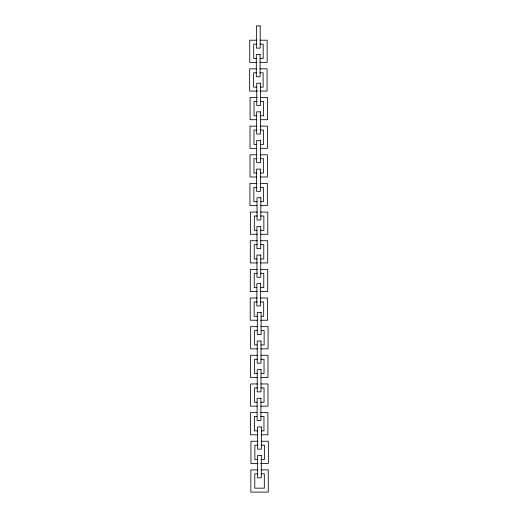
<?xml version="1.0" encoding="UTF-8"?>
<svg xmlns="http://www.w3.org/2000/svg" width="518" height="518" viewBox="0 0 518 518"><rect width="100%" height="100%" fill="white"/><g stroke="black" fill="none" stroke-linecap="round" stroke-linejoin="round"><path stroke-width="0.78" d="M256.863 40.197L249.741 40.197L249.741 62.413L256.863 62.413M260.023 40.197L267.146 40.197L267.146 62.413L260.023 62.413M256.857 44.134L253.678 44.134L253.678 58.476L256.293 58.476M260.036 44.134L263.215 44.134L263.215 58.476L260.088 58.476M256.779 68.842L249.657 68.842L249.657 91.058L257.569 91.058M259.939 68.842L267.061 68.842L267.061 91.058L259.939 91.058M256.766 72.779L253.587 72.779L253.587 87.128L256.74 87.128M259.945 72.779L263.125 72.779L263.125 87.128L260.541 87.128M257.226 97.488L250.103 97.488L250.103 119.703L256.656 119.703M260.392 97.488L267.508 97.488L267.508 119.703L260.392 119.703M257.219 101.424L254.04 101.424L254.04 115.773L256.656 115.773M260.399 101.424L263.578 101.424L263.578 115.773L260.45 115.773M256.352 126.133L250.019 126.133L250.019 148.349L256.352 148.349M260.301 126.133L267.424 126.133L267.424 148.349L260.301 148.349M256.339 130.07L253.956 130.07L253.956 144.418L256.656 144.418M260.314 130.07L263.494 130.07L263.494 144.418L260.45 144.418M256.352 154.785L250.019 154.785L250.019 176.994L256.572 176.994M260.301 154.785L267.424 154.785L267.424 176.994L260.301 176.994M256.339 158.715L253.956 158.715L253.956 173.064L256.572 173.064M260.314 158.715L263.494 158.715L263.494 173.064L260.366 173.064M257.051 183.43L249.935 183.43L249.935 205.64L257.051 205.64M260.217 183.43L267.34 183.43L267.34 205.64L260.819 205.64M257.045 187.361L253.865 187.361L253.865 201.709L257.019 201.709M260.224 187.361L263.403 187.361L263.403 201.709L260.819 201.709M257.504 212.076L250.382 212.076L250.382 234.285L257.504 234.285M260.671 212.076L267.787 212.076L267.787 234.285L260.671 234.285M257.498 216.006L254.319 216.006L254.319 230.355L256.934 230.355M260.677 216.006L263.856 216.006L263.856 230.355L260.729 230.355M257.42 240.721L250.298 240.721L250.298 262.93L257.42 262.93M260.58 240.721L267.702 240.721L267.702 262.93L260.58 262.93M257.407 244.651L254.228 244.651L254.228 259L256.934 259M260.593 244.651L263.772 244.651L263.772 259L260.729 259M257.42 269.366L250.298 269.366L250.298 291.576L257.42 291.576M260.58 269.366L267.702 269.366L267.702 291.576L260.58 291.576M257.407 273.297L254.228 273.297L254.228 287.645L256.85 287.645M260.593 273.297L263.772 273.297L263.772 287.645L260.645 287.645M257.329 298.012L250.213 298.012L250.213 320.228L257.329 320.228M260.496 298.012L267.618 298.012L267.618 320.228L260.496 320.228M257.323 301.942L254.144 301.942L254.144 316.291L257.297 316.291M260.502 301.942L263.681 301.942L263.681 316.291L261.098 316.291M257.783 326.657L250.66 326.657L250.66 348.873L257.783 348.873M260.949 326.657L268.065 326.657L268.065 348.873L260.949 348.873M257.776 330.588L254.597 330.588L254.597 344.936L257.213 344.936M260.955 330.588L264.135 330.588L264.135 344.936L261.007 344.936M257.699 355.303L250.576 355.303L250.576 377.518L257.699 377.518M260.858 355.303L267.981 355.303L267.981 377.518L260.858 377.518M257.686 359.233L254.506 359.233L254.506 373.582L257.213 373.582M260.865 359.233L264.044 359.233L264.044 373.582L261.007 373.582M257.699 383.948L250.576 383.948L250.576 406.164L257.129 406.164M260.858 383.948L267.981 383.948L267.981 406.164L260.858 406.164M257.686 387.885L254.506 387.885L254.506 402.227L257.129 402.227M260.865 387.885L264.044 387.885L264.044 402.227L260.923 402.227M256.818 412.593L250.492 412.593L250.492 434.809L257.608 434.809M260.774 412.593L267.897 412.593L267.897 434.809L261.376 434.809M256.805 416.53L254.422 416.53L254.422 430.872L257.575 430.872M260.781 416.53L263.96 416.53L263.96 430.872L261.376 430.872M258.061 441.239L250.939 441.239L250.939 463.455L258.061 463.455M261.221 441.239L268.343 441.239L268.343 463.455L260.431 463.455M258.055 445.176L254.875 445.176L254.875 459.524L257.491 459.524M261.234 445.176L264.413 445.176L264.413 459.524L261.286 459.524M257.977 469.884L250.854 469.884L250.854 492.1L268.259 492.1L268.259 469.884L261.137 469.884M257.964 473.821L254.785 473.821L254.785 488.17L264.322 488.17L264.322 473.821L261.143 473.821M260.178 25.9L256.378 25.9L256.378 48.116L260.178 48.116L260.178 25.9M260.088 54.545L256.293 54.545L256.293 76.761L260.088 76.761L260.088 54.545M260.541 83.191L256.74 83.191L256.74 105.407L260.541 105.407L260.541 83.191M260.45 111.836L256.656 111.836L256.656 134.052L260.45 134.052L260.45 111.836M260.45 140.482L256.656 140.482L256.656 162.697L260.45 162.697L260.45 140.482M260.366 169.127L256.572 169.127L256.572 191.343L260.366 191.343L260.366 169.127M260.819 197.772L257.019 197.772L257.019 219.988L260.819 219.988L260.819 197.772M260.729 226.424L256.934 226.424L256.934 248.634L260.729 248.634L260.729 226.424M260.729 255.07L256.934 255.07L256.934 277.279L260.729 277.279L260.729 255.07M260.645 283.715L256.85 283.715L256.85 305.924L260.645 305.924L260.645 283.715M261.098 312.36L257.297 312.36L257.297 334.57L261.098 334.57L261.098 312.36M261.007 341.006L257.213 341.006L257.213 363.215L261.007 363.215L261.007 341.006M261.007 369.651L257.213 369.651L257.213 391.867L261.007 391.867L261.007 369.651M260.923 398.297L257.129 398.297L257.129 420.512L260.923 420.512L260.923 398.297M261.376 426.942L257.575 426.942L257.575 449.158L261.376 449.158L261.376 426.942M261.286 455.587L257.491 455.587L257.491 477.803L261.286 477.803L261.286 455.587"/></g></svg>
